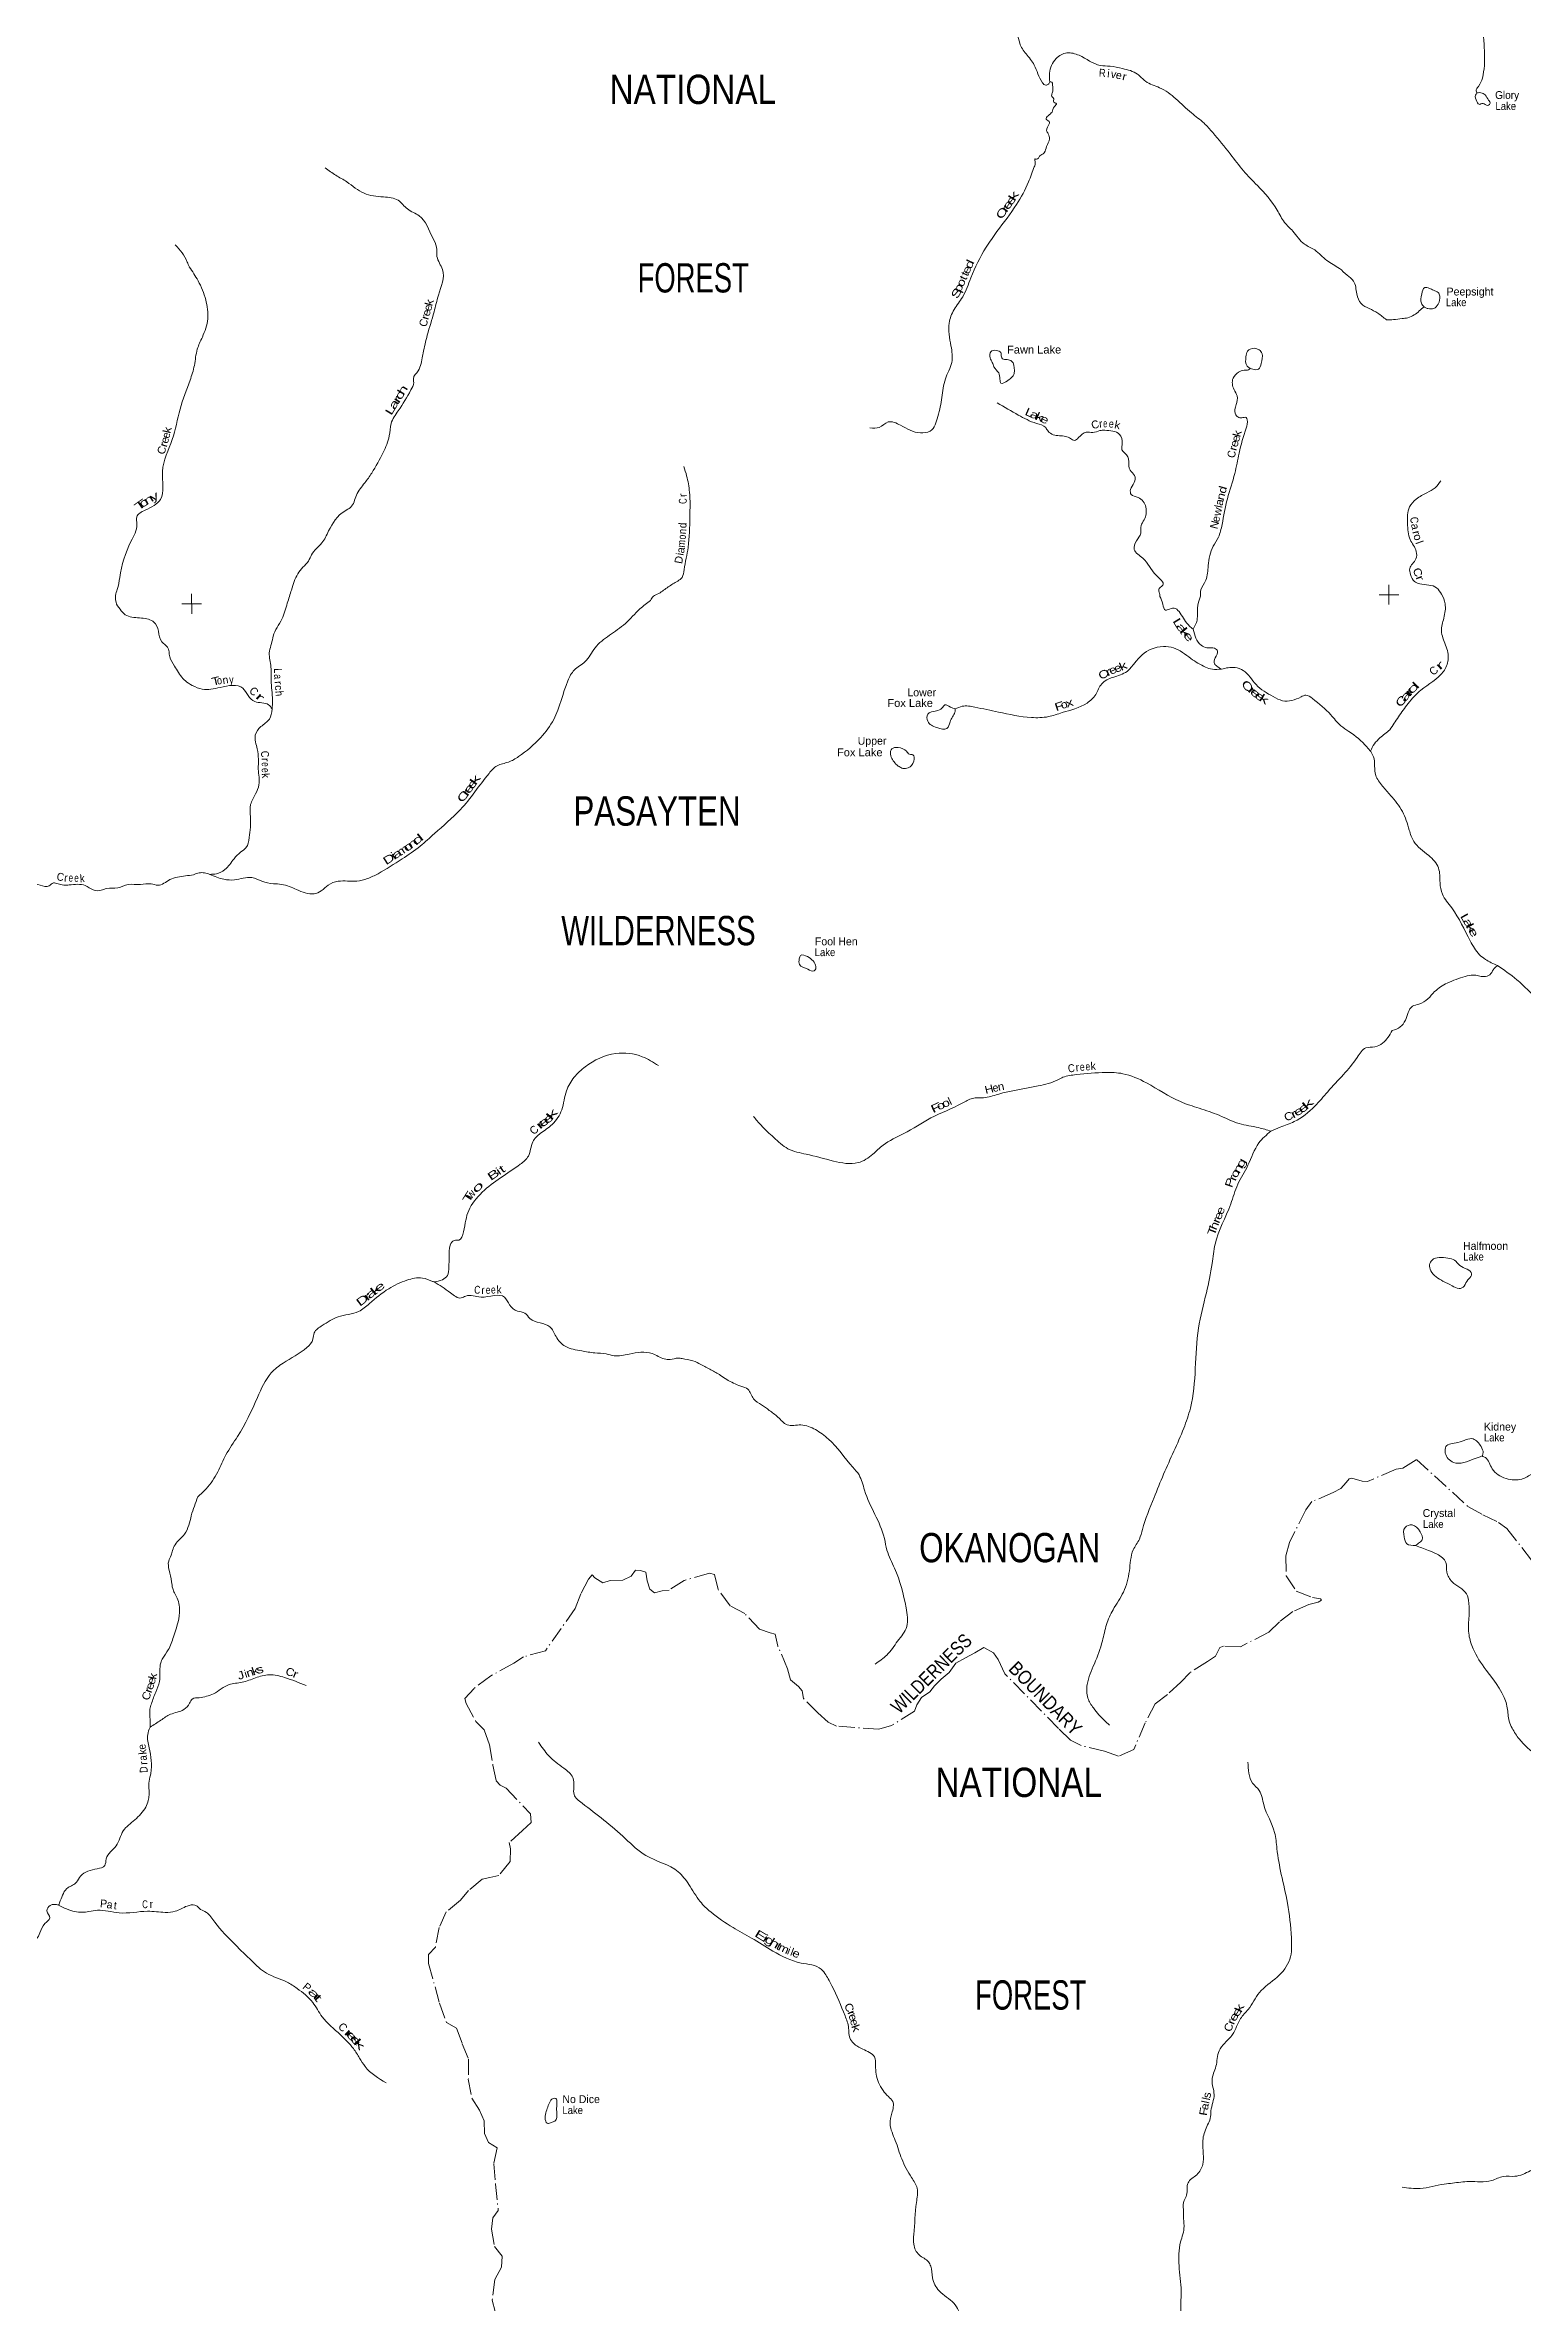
# Model space of a CAD drawing. Header units: feet. Extents: x -2 to 244583, y 367190 to 553316.
# Drawn here: x 148198 to 185700, y 462926 to 520239 of the extents above; entities that cross this region are included whole.
import ezdxf
from ezdxf.enums import TextEntityAlignment as Align

# ---------------------------------------------------------------- set-up
doc = ezdxf.new("R2010")
doc.units = ezdxf.units.FT
doc.header["$LTSCALE"] = 80
doc.linetypes.add('DOT_DASHED', pattern=[7.7, 5, -1.2, 0.3, -1.2])
for name, color, linetype, lineweight in [('39', 7, 'Continuous', 13), ('4', 7, 'Continuous', 13), ('41', 7, 'Continuous', 13), ('44', 7, 'DOT_DASHED', 13)]:
    doc.layers.add(name, color=color, linetype=linetype, lineweight=lineweight)

msp = doc.modelspace()

# ---------------------------------------------------------------- linework, layer by layer
at = {"layer": '39'}
for points in [[(182138.77, 525616.67), (182384.47, 525199.32), (182580.95, 524832.07), (182660.76, 524684.78), (182728.34, 524551.58), (182763.18, 524478.91), (182925.82, 524342.3), (183025.8, 524203.24), (183111.5, 524082.31), (183154.93, 523932.74), (183320.37, 523674.64), (183402.83, 523430.15), (183511.81, 523147.37), (183667.71, 522802.12), (183711.51, 522593.83), (183783.22, 522448.5), (183975.25, 522144), (184050.87, 522018.95), (184136.82, 521859.55), (184172.37, 521677.52), (184309.24, 521459.73), (184403.88, 521207.23), (184432.89, 521098.06), (184477.88, 521019.39), (184480.4, 520942.45), (184509.24, 520859.61), (184507.85, 520762.39), (184622.1, 520603.18), (184717.47, 520237.27), (184722.83, 519718.87), (184672.28, 519404.62), (184574.57, 519193.34), (184512.62, 519079.52), (184535.21, 519024.99)], [(168081.06, 524337.17), (168264.55, 523994.92), (168545.69, 523594.98), (168749.37, 523254.97), (169147.05, 522925.1), (169688.72, 522552.21), (170090.12, 522252.75), (170345.99, 522144.09), (170421.93, 522035.56), (170558.67, 521911.48), (170695.55, 521775.24), (171010.96, 521774.52), (171405.44, 521752.35), (171670.89, 521500.05), (172182.36, 521114.69), (172468.16, 520850.46), (172693.07, 520607.85), (172851.83, 520506.27), (172930.94, 520286.42), (173093.46, 520016.83), (173298.58, 519733.52), (173509.44, 519286.28), (173590.98, 519222.36), (173657.44, 519247.35), (173693.22, 519306.44)], [(173693.22, 519306.44), (173688.91, 519527.08), (173852.88, 519897.28), (174130.4, 520039.91), (174438.34, 519980.39), (174976.77, 519724.89), (175223.65, 519703.19), (175539.67, 519643.76), (175921.24, 519502.01), (176121.25, 519321.9), (176480.81, 519157.65), (176894.15, 518876.53), (177290.1, 518518.3), (177610.26, 518254.42), (177829.03, 518019.85), (178271.38, 517475.84), (178609.42, 517048.16), (178963.06, 516675.31), (179464.9, 516048.93), (179654.12, 515739.13), (179858.57, 515520.6), (180161.27, 515185.68), (180417.52, 515040.59), (180725.59, 514772.54), (181043.08, 514571.4), (181240.96, 514401.39), (181402.26, 514249.22), (181486.53, 513922.12), (181598.26, 513676.3), (181801.72, 513552.91), (182019.29, 513433.73), (182238.04, 513266.95)], [(169130.11, 510526.26), (169364.55, 510534.8), (169593.6, 510672.86), (169903.81, 510589.07), (170409.24, 510395.99), (170657.43, 510443.14), (170853.79, 510809.64), (170957.91, 511296.64), (171044.03, 511765.23), (171205.46, 512186.03), (171186.94, 512606.95), (171138.48, 513185.47), (171266.37, 513524.93), (171483.37, 513851.15), (171690.7, 514329.12), (172078.88, 515108.63), (172353.79, 515504.3), (172852.07, 516195.89), (173155.49, 516765.97), (173299.12, 517148.11), (173321.97, 517284), (173321.27, 517350.81), (173353.7, 517343.05), (173410.01, 517371.99), (173445.79, 517431.08), (173489.97, 517459.89), (173554.16, 517509.15), (173611.17, 517665.65), (173688.02, 517858.8), (173656.35, 517988.04), (173612.99, 518074.64), (173680.05, 518237.31), (173689.73, 518277.91), (173603.92, 518364.06), (173649.6, 518443.5), (173751.69, 518541.76), (173812.91, 518682.1), (173866.78, 518751.51), (173787.35, 518807.36), (173798.96, 518858.09), (173745.6, 518934.47), (173756.83, 519021.64), (173766.77, 519232.31), (173745.84, 519300.92), (173693.22, 519306.44)], [(184535.21, 519024.99), (184499.17, 518970.07), (184534.61, 518804.24), (184607.86, 518733.86), (184662.28, 518760.55), (184718.98, 518746.76), (184830.41, 518713.09), (184870.54, 518761.96), (184831.61, 518840.68), (184739.76, 518973.72), (184636.28, 519029.72), (184569.54, 519031.3), (184535.21, 519024.99)], [(157787.6, 512420.9), (157896.81, 512877.93), (158066.6, 513466.85), (158181.46, 513893.23), (158281.89, 514542.16), (158140.98, 514872.71), (158130.39, 515113.52), (158034.98, 515345.35), (157691.54, 515904.57), (157392.52, 516079.58), (157157.73, 516299.82), (156782.79, 516386.97), (156290.53, 516478.97), (155852.85, 516767.92), (155574.11, 516937.08), (155305.32, 517120.51)], [(151501.65, 515169.37), (151672.29, 514968.91), (151802.83, 514733.52), (151858.78, 514603.51)], [(151876.09, 511732.2), (151984.94, 512109.06), (152059.52, 512520.84), (152187.73, 512829.93), (152326.5, 513290.97), (152272.98, 513772.26), (152077.89, 514258.14), (151855.42, 514611.31)], [(183192.32, 513597.85), (183125.88, 513685.21), (183134.48, 513920.19), (183210.25, 514084.74), (183329.68, 514065.3), (183433.11, 514017.39), (183548.74, 513959.45), (183589.75, 513870.62), (183548.63, 513661.75), (183442.15, 513555.72), (183288.51, 513550.63), (183217.57, 513576.47), (183191.29, 513596.94)], [(182238.04, 513266.95), (182416.8, 513271.33), (182634.99, 513299.13), (182778.43, 513318.33), (182941.75, 513390.32), (183070.52, 513490.42), (183193.16, 513598.59)], [(154343.41, 506072.46), (154448.02, 506407.4), (154518.53, 506626.8), (154737.23, 506983.41), (154881.16, 507140.82), (154956.32, 507301.56), (155222.11, 507601.98), (155390.81, 507905.42), (155802.05, 508411.85), (155948.68, 508504.51), (156099.13, 508813.83), (156310.19, 509127.84), (156485.52, 509376.69), (156775.28, 509900.07), (156932.68, 510318.79), (156975.92, 510633.06), (157160.57, 510958.94), (157482.64, 511484.69), (157551.45, 511673.7), (157544.37, 511770.8), (157663.57, 511974.52), (157772.93, 512346.17), (157787.6, 512420.9)], [(172652.91, 511744.83), (172783.61, 511880.74), (172796.75, 511978.06), (172725.52, 512218.24), (172615.94, 512257.57), (172492.39, 512278.54), (172467.65, 512324.85), (172450.34, 512433.99), (172344.63, 512489.57), (172199.39, 512457.67), (172178.75, 512303.58), (172234.59, 512182.7), (172276.16, 512073.8), (172397.05, 511919.18), (172429.05, 511757.55), (172452.3, 511660.62), (172621.5, 511721.11), (172652.91, 511744.83)], [(178778.69, 512035.01), (178703.3, 512090.9), (178672.52, 512329.48), (178715.53, 512471.66), (178783.71, 512525.01), (179004.28, 512507.09), (179084.17, 512406.7), (179056.45, 512155.36), (178991.23, 512010.93), (178922.6, 512000.08), (178778.69, 512035.01)], [(177515.17, 506246.94), (177530.94, 506411.69), (177653.78, 506653.91), (177714.6, 507027.08), (177842.97, 507516.36), (177972, 507746.5), (178065.69, 508069.4), (178202.46, 508722.76), (178389.88, 509366.53), (178497.75, 509881.92), (178675.17, 510515.46), (178703.26, 510730.37), (178674.39, 510784.73), (178567.31, 510777.53), (178468, 510800.78), (178404.58, 510872.99), (178422.29, 511114.11), (178448.33, 511333.04), (178369.85, 511492.16), (178346.63, 511781.43), (178486.55, 511936.77), (178627.57, 511984.82), (178740.64, 512000.19), (178778.69, 512035.01)], [(151876.09, 511732.2), (151621.74, 511000.24), (151422.58, 510224.03), (151175.16, 509416.86), (151123.09, 508707.28), (150733.37, 508433.1), (150520.67, 508264.39), (150527.03, 508076.1), (150376.34, 507642.81), (150089.72, 506727.8), (150028.62, 506423.21), (149983.94, 506266.7), (150008.94, 506046.22)], [(172358.45, 511157.53), (172895.4, 510849.37), (173358.57, 510637.62), (173590.16, 510530.73), (173651.78, 510438.25), (173780.06, 510350.52), (174093.89, 510307.26), (174223.88, 510249.91), (174317.38, 510202.31), (174425.79, 510276.33), (174614.41, 510413.97), (174786.35, 510405.66), (174963.77, 510454.09), (175091.06, 510461.51), (175464.17, 510356.11), (175533.17, 510136.16), (175524.81, 509968.03), (175676.27, 509789.43), (175697.6, 509682.35), (175732.34, 509451.91), (175847, 509313.42), (175838.76, 509133.15), (175741.51, 508958.01), (175760.98, 508834.71), (175933.64, 508757.57), (176132.31, 508510.64), (176087.16, 508186.23), (176011.81, 508043.71), (176001.69, 507849.24), (175892.52, 507653.73), (175838.16, 507436.52), (176056.83, 507212.07), (176401.05, 506772.31), (176561.26, 506531.05), (176525.24, 506494.22), (176461.25, 506426.74), (176478.51, 506321.64), (176489.42, 506238.44)], [(164407.26, 509543.16), (164478.43, 509309.05), (164551.53, 508888.71), (164560.02, 508265.22), (164515.5, 507489.33), (164416.22, 506925.44), (164361.65, 506728.48), (164251.43, 506634.19), (164010.33, 506487.9), (163769.44, 506321.37), (163634.73, 506249.09), (163560.11, 506140.78)], [(183638.55, 506298.2), (183512.08, 506464.07), (183082.75, 506566.47), (182948.92, 506624.29), (182850.73, 506801.84), (182829.54, 506951.56), (182987.69, 507197.68), (182996.62, 507382.03), (182840.97, 507688.8), (182773.63, 508097.42), (182823.52, 508514.95), (182996.11, 508716.61), (183266.03, 508876.4), (183471.47, 509001.32), (183619.94, 509182.57)], [(152377.67, 499188.64), (152733.14, 499063.99), (153001.78, 499049.73), (153441.56, 499105.53), (153700.65, 499014.28), (153989.82, 498951.59), (154201.94, 498934.9), (154580.43, 498804.02), (155023.38, 498695.88), (155206.6, 498770.07), (155383.25, 498917.09), (155630.94, 499011.98), (156107.41, 499017.44), (156381.56, 499082.16), (156645.2, 499205.51), (157254.36, 499582.36), (157718.51, 499905.52), (158075.69, 500223.87), (158735.72, 500831.84), (159462.23, 501752.02), (159668.84, 501945.81), (159954.9, 502038.96), (160212.37, 502178.46), (160776.36, 502662.26), (161104.28, 503122.09), (161464.89, 504104.41), (161628.55, 504376.84), (161897.64, 504587.27), (162155.64, 504939.32), (162518.87, 505257.71), (162924.63, 505558.19), (163289.53, 505927.2), (163560.11, 506140.78)], [(154343.41, 506072.46), (154203.3, 505667.46), (153986.23, 505236.76), (153943.15, 505046.17), (153889.98, 504853.49), (153922.74, 504499.49), (153933.52, 504112.94), (153967.28, 503617.25), (153959.14, 503388.24)], [(176489.42, 506238.44), (176562.35, 506049.08), (176632.07, 505895.74), (176730.82, 505922.76), (176882.16, 505936), (177000.05, 505823.49), (177236.58, 505493.22), (177330.01, 505414.95)], [(177515.17, 506246.94), (177445.42, 505946.13), (177437.21, 505676.85), (177403.79, 505547.06), (177330.01, 505414.95)], [(183638.55, 506298.2), (183726.41, 506060.25), (183693.56, 505693.34), (183635.5, 505370.4), (183740.2, 505008.49), (183804.63, 504635.59), (183685.29, 504339.65), (183112.18, 503866), (182789.33, 503525.2), (182542.06, 503185.6), (182325.73, 502859.84)], [(150008.94, 506046.22), (150271.87, 505757.44), (150644.89, 505696.32), (150959.61, 505592.14), (151073.09, 505360.53), (151156.53, 505094.22), (151305.58, 504956.05), (151358.43, 504713.73), (151482.11, 504474.12), (151693.5, 504162.52), (151748.67, 504106.4), (151931.43, 503985.01)], [(171294.92, 503387.76), (171472.12, 503455.84), (171793.32, 503433.86), (172391.85, 503308.62), (173226.71, 503170.91), (173660.67, 503192.25), (174007.25, 503293.94), (174639.55, 503537.35), (174860.14, 503753.5), (175011.69, 504025.84), (175295.23, 504189.82), (175655.59, 504342.2), (175845.92, 504554.09), (176265.45, 504907.3), (176577.97, 504970.28), (176832.59, 504939.73), (177274.65, 504669.64), (177647.71, 504449.66), (177819.69, 504398.27), (178049.87, 504397.9)], [(177330.01, 505414.95), (177536.82, 505003.5), (177682.63, 504941.8), (177878.58, 504927.01), (177951.75, 504858.72), (177890.39, 504682.17), (177877.29, 504534.31), (177932.22, 504476), (178049.87, 504397.9)], [(178049.87, 504397.9), (178394.84, 504440.87), (178605.36, 504365.47), (178928.91, 504005.46), (179363.13, 503700.9), (179598.08, 503597.34), (180071.89, 503693.86), (180194.74, 503739.28), (180358.88, 503655.44), (180824.15, 503241.8), (181082.53, 502962.3), (181285.47, 502815.99), (181744.52, 502424.57), (181907.8, 502174.75), (181967.66, 501699.49), (182135.1, 501431.47), (182341.55, 501194.85)], [(151931.43, 503985.01), (152184.52, 503887.81), (152640.51, 503935.62), (153214.11, 503911.41), (153346.62, 503730.19), (153521.33, 503577.6), (153865.16, 503495.06), (153959.14, 503388.24)], [(153958.71, 503388.73), (153887.9, 503130.87), (153673.19, 502939.04), (153531.36, 502721.43), (153580.23, 502373.62), (153610.31, 502114.73), (153608.05, 501859.67), (153622.96, 501461), (153539.75, 501233.69), (153412.41, 500963.55), (153410.57, 500649.78), (153377.92, 500121.23), (153294.91, 499865.58), (153154.37, 499751.21), (152991.98, 499586.08), (152755.66, 499309.08), (152542.36, 499204.31), (152376.71, 499188.55)], [(171294.95, 503387.77), (171171.4, 503437.48), (171033.74, 503489.12), (170957.57, 503409.63), (170816.74, 503337.76), (170597.23, 503255.22), (170596.44, 503079.1), (170829.79, 502914.8), (171084.34, 502894.36), (171165.98, 503058.91), (171221.63, 503184.81), (171287.42, 503304.72), (171295.29, 503335.14), (171294.92, 503387.76)], [(181832.56, 502317.51), (181932.84, 502503.35), (182074.46, 502654.17), (182325.73, 502859.84)], [(169788.35, 501988.3), (169651.34, 502236.3), (169684.7, 502374.18), (169848.01, 502407.75), (170058.67, 502312.1), (170133.88, 502239.77), (170220.8, 502226.23), (170240.12, 502062.4), (170101.99, 501891.37), (169962.75, 501880.25), (169871.58, 501924.13), (169788.35, 501988.3)], [(182341.55, 501194.85), (182643.93, 500784.69), (182817.75, 500310.97), (182930.96, 500026.12), (183310.87, 499668.13), (183558.33, 499351.78), (183598.57, 498974.31), (183659.17, 498688.33), (183895.21, 498337.34), (184366.06, 497499.79), (184602.1, 497148.8), (184748.28, 497030.56), (185057.16, 496875.37)], [(151964.13, 499180.12), (152106.07, 499227.49), (152245.4, 499226.47), (152376.71, 499188.55)], [(147723.58, 498985.83), (147849.2, 498972.89), (148068.37, 498912.29), (148299.24, 498900.38), (148405.87, 498970.22), (148525.48, 498951.15), (148669.5, 498918.15), (148809.14, 498921.54), (149216.17, 498903.24), (149417.56, 498795.93), (149618.07, 498783.72), (149759.33, 498829.62), (150040.54, 498846.53), (150300.88, 498930.01), (150618.69, 498929.06), (150891.78, 498947.91), (151060.11, 498913.13), (151364.43, 499055.72), (151756.26, 499148.58), (151964.13, 499180.12)], [(167759.16, 496789.67), (167754.71, 496848.34), (167544.97, 497101.88), (167371.15, 497126.94), (167337.38, 497047.76), (167344.47, 496900.04), (167557.32, 496780.12), (167713.05, 496742.78), (167759.16, 496789.67)], [(182386.49, 495225), (182587.73, 495314.81), (182717.81, 495483.52), (182898.66, 495839.45), (183061.45, 495895.57), (183291.39, 496032.04), (183461.74, 496211.73), (183783.11, 496429.08), (184239.07, 496598.75), (184436.72, 496633.36), (184712.82, 496594.81), (184863.64, 496642.58), (184952.08, 496769.92), (184981.58, 496811.02), (185057.16, 496875.37)], [(185057.16, 496875.37), (185544.38, 496515.65), (185841.63, 496238.81), (186170.49, 495901.97), (186655.17, 495372.24), (187040.51, 495044.71), (187526.18, 494759.8), (187590.83, 494571.02), (187743.24, 494250.6), (187962.97, 494099.55), (188266.76, 493897.72), (188767.51, 493471.52), (188923.5, 493270.55), (189273.47, 492794.56), (189593.26, 492212.71), (189720.55, 491932.21), (189818.29, 491806.86), (189996.92, 491491.05), (190183.65, 491369.64), (190325.11, 491283.68)], [(182386.49, 495225), (182138.37, 494903.39), (181947.19, 494812.94), (181717.22, 494782.95), (181494.78, 494542.49), (181146.5, 494106.8), (180747.74, 493670.75), (180419.17, 493304.02), (179898.95, 492913.65), (179540.55, 492771.4), (179307.11, 492668.24)], [(163760.32, 494333.84), (163352.9, 494559.64), (162679.96, 494641.84), (161906.96, 494306.33), (161622.13, 494037.08), (161428.7, 493691.57), (161308.86, 493215.01), (161069.17, 492842.86), (160771.93, 492616.03), (160573.56, 492398.01), (160460.99, 492038.91), (160252.47, 491828.91), (159288.27, 491117.54), (158946.22, 490657.61), (158816.74, 490116.21), (158693.05, 489902.78), (158582.03, 489897.93), (158477.89, 489775.72), (158451.64, 489488.1), (158443.42, 489218.82), (158406.56, 489003.98), (158278.07, 488899.82), (158068.49, 488841.64)], [(166178.17, 493041.58), (166365.49, 492818.24), (166692.73, 492508.86), (167050.09, 492224), (167511.41, 492085.62), (168201.14, 491912.46), (168833.42, 491870.45), (169201.43, 492083.62), (169462.28, 492316.26), (169989.26, 492607.49), (170674.99, 493005.13), (171471.93, 493381.3), (171733.57, 493502.61), (172016.14, 493516.79), (172376.95, 493604.41), (173401.17, 493818.25), (173898.82, 493971.63), (174029.6, 494037.34), (174368.34, 494104.56), (175115.02, 494160.54), (175547.33, 494129.24), (176146.62, 493896.72), (177008.08, 493419.13), (177485.77, 493250.51), (177989.78, 493071.96), (178500.06, 492863.09), (178989.41, 492759.33), (179307.11, 492668.24)], [(179303.5, 492669.28), (179002.23, 492370.77), (178723.52, 491804.01), (178466.43, 491320.4), (178286.19, 490821.14), (177891.52, 489800.12), (177814.2, 489307.67), (177667.97, 488563.73), (177468.28, 487669.61), (177262.41, 485637.84), (177094.35, 485128.55), (176583.59, 483962.97), (176339.41, 483366.09), (176044.21, 482558.33), (175967.19, 482312.84), (175813.62, 482040.49), (175714.36, 481509.43), (175564.68, 480969.91), (175299.27, 480522.67), (175134.32, 480144.98), (175028.2, 479729.25), (174826.29, 479150.9), (174642.21, 478623.27), (174660.78, 478277.27), (174799.83, 478027.26), (174942.41, 477850.16), (175210.74, 477590.97)], [(183681.6, 488856.12), (183362.18, 489128.43), (183334.75, 489279.58), (183397.1, 489396.24), (183798.89, 489445.38), (183965.89, 489396.38), (184100.35, 489257.66), (184400.3, 489045.63), (184398.99, 489011.21), (184300.22, 488893.75), (184210.35, 488738.05), (184082.12, 488674.59), (183904.5, 488747.64), (183683.43, 488853.71)], [(152071.89, 483384.73), (152288.14, 483591.7), (152577.91, 484020.9), (152786.88, 484455.59), (153080.43, 484921.25), (153588.37, 485912.72), (153937.36, 486534.65), (154236.48, 486781.73), (154841.47, 487176.76), (154995.44, 487392.44), (155024.63, 487548.51), (155231.29, 487736.23), (155631.56, 487955.7), (156153.56, 488091.03), (156428.76, 488293.41), (156918.78, 488671.42), (157375.63, 488885.23), (157775.02, 488940.73), (158027.99, 488857.54), (158068.49, 488841.64)], [(158068.49, 488841.64), (158482.31, 488567.3), (158759.83, 488437.72), (158870.57, 488483.05), (159260.43, 488457.52), (159858.12, 488453.73), (159986.68, 488260.33), (160183.65, 488099.81), (160369.76, 488050.54), (160499.94, 487913.83), (161010.23, 487702.94), (161163.37, 487459.11), (161399.34, 487207.78), (161814.08, 487091.34), (162145.56, 487041.1), (162432.46, 487014.82), (162634.69, 486969.72), (163018.03, 487010.94), (163605.51, 487023.27), (163759.47, 486951.5), (164062.88, 486872.72), (164262.53, 486908.57), (164361.54, 486897.14), (164638.56, 486840.43), (164841.14, 486744.72), (165094.46, 486610.93), (165337.74, 486470.98), (165493.92, 486368.87), (165854.51, 486199.41), (166034.78, 486117.71), (166173.78, 485875.81), (166380.78, 485725.48), (166575.62, 485581.14), (166794.87, 485412.68), (167028.43, 485218.02), (167379.79, 485212.45), (167748.1, 485093.65), (168074.85, 484855.12), (168699.74, 484136.97), (168852.53, 483943.75), (168992.55, 483554.08), (169495.79, 482331.03), (169562.49, 482031.92), (169755.5, 481573.81), (170047.2, 480571.9), (170064.66, 480096.34), (169833.05, 479724.24), (169558.89, 479372.07), (169265.7, 479143.25)], [(184665.64, 484424.04), (184465.6, 484351.22), (183939.12, 484262.98), (183731.78, 484499.26), (183748.61, 484663.5), (184052.06, 484769.19), (184438.89, 484856.44), (184639.28, 484662.49), (184691.16, 484503.78), (184666.11, 484423.8)], [(184665.64, 484424.04), (184750.38, 484381.65), (184922.18, 484102.11), (185273.55, 483850.72), (185674.58, 483839.15), (185938.92, 483976.36)], [(152072.44, 483386.33), (151907.11, 482908.42), (151737.35, 482443.36), (151494.95, 482171.85), (151431.53, 482025.53), (151396.23, 481903.77), (151332.83, 481755.43), (151343.04, 481528.88), (151406.52, 481232.02), (151434.41, 481062.31), (151477.97, 480949.41), (151550.07, 480814.53), (151606.09, 480448.8), (151455.94, 479834.18), (151319.36, 479500.97), (151181.64, 479291.2), (151130.13, 479171.3), (151111.77, 478968.76), (151098.11, 478695.44), (151003.42, 478429.42), (150894.87, 478130.89), (150857.69, 477992.92), (150860.06, 477737.96), (150859.88, 477539.65)], [(182979, 482154.33), (182757.53, 482194.06), (182689.13, 482368.6), (182710.38, 482611.84), (182891.25, 482674.42), (183093.2, 482502.76), (183146.05, 482297.53), (183078.69, 482227.29), (182979.72, 482154.04)], [(182979, 482154.33), (183301.5, 482025.74), (183524.06, 481933.43), (183745.13, 481717.67), (183772.4, 481477.5), (183905.04, 481231.51), (184267.71, 480923.72), (184331.26, 480690.4), (184333.97, 479879.16), (184438.37, 479531.4), (184767.43, 478990.22), (185305.6, 478030.71), (185353.17, 477689.81), (185429.67, 477515.45), (185607.46, 477240.09), (186051.47, 476816.71), (186584.51, 476395.25), (187658.81, 475643.55), (187889.5, 475452.28), (188067.25, 475373.17), (188262.62, 475225.64), (188471.77, 475096.63), (188640.17, 474980.89), (189247.77, 474575.21), (189747.01, 474318.92), (190386.83, 474116.25), (190604.11, 473985.38), (190807.07, 473862.3), (191314.06, 473525.25), (192235.79, 473199.18), (192809.08, 472885.82), (193159.65, 472769.97), (193513.47, 472595.52), (193836.23, 472551.91), (194344.62, 472536.58), (194858.82, 472339.29), (195385.59, 472122.03), (195991.43, 471995.51), (196759.36, 472056.59), (197161.83, 472267.6), (197675.58, 472383.89), (198118.3, 472508.77), (198485.2, 472678.54), (199148.76, 472891.13), (199713.52, 472988.29), (200197.67, 472873.3), (201067.01, 472827.32), (201464.71, 472781.28), (201919.61, 472807.28), (202397.19, 472813.54), (202692.5, 472726.85), (203043.67, 472776.92), (203581.7, 472699.51), (204199.69, 472599.71)], [(152108.47, 478284.52), (152467.91, 478386.71), (152866.05, 478622.36), (153198.8, 478679.41), (153535.2, 478793.16), (153888.01, 478868.57), (154274.14, 478800.51), (154824.77, 478595.97)], [(152108.47, 478284.52), (151932.13, 478254.32), (151864.31, 478146.41), (151718.02, 477987.14), (151377.06, 477866.44), (151135.53, 477718.39), (150859.88, 477539.65)], [(150859.88, 477539.65), (150800.9, 477350.87), (150838.39, 477019.36), (150878.85, 476368.15), (150838.21, 476167.42), (150831.86, 475979.16), (150835.43, 475813.25), (150816.47, 475675.46), (150751.18, 475512.94), (150470.83, 475186.42), (150179.9, 474908.37), (149999.23, 474528.19), (149749.3, 474195.91), (149708.37, 474025.52), (149520.87, 473944.77), (149097.52, 473758.52), (148993.68, 473605.73), (148895.24, 473525.85), (148780.4, 473468.07), (148583.13, 473132.25), (148539.59, 473024.57)], [(160720.56, 477156.69), (160977.37, 476814.43), (161365.25, 476495.37), (161586.94, 476266.2), (161615, 476007.3), (161620.25, 475833.26), (161823.73, 475610.04), (162377.95, 475180.84), (162926.42, 474707.08), (163444.27, 474281.67), (164266.94, 473866.56), (164533.67, 473548.65), (164821.41, 473113.49), (165089.78, 472848.22), (165655.88, 472453.53), (166120.12, 472187.65), (166667.59, 471857.6), (167384.48, 471553.05), (167894.39, 471396.81), (168010.51, 471249.88), (168163.88, 470973.66), (168498.3, 470214.96), (168587.3, 469903.88), (168617.34, 469651.06), (168715.21, 469514.12), (168946.43, 469365.99), (169242.61, 469167.73), (169272.37, 468953.38), (169346.05, 468522.75), (169462.58, 468317.12), (169598.95, 468162.23), (169708.82, 468041.57), (169684.68, 467739.79), (169642.15, 467470.26), (169774.35, 467044.1), (169937.11, 466579.7), (170188.78, 466105.82), (170325.97, 465833.54), (170310.3, 465475.14), (170245.3, 464664.99), (170241.01, 464411.93), (170378.17, 464143.7), (170617.69, 463963.24), (170672.94, 463858.38), (170717.4, 463563.16), (170885.3, 463230.38), (171261.04, 462915.28), (171455.64, 462517.91), (171521.74, 462016.38), (171701.67, 461116.9), (171829.36, 460759.53), (171918.96, 460361.4), (171932.54, 460153)], [(178724.5, 476654.76), (178744.65, 476371.51), (178841.3, 476121.21), (179010.21, 475932.15), (179127.87, 475564.59), (179401.31, 474864.15), (179458.67, 474457.69), (179570.27, 473802.65), (179724.77, 473075.04), (179825.84, 472193.21), (179785.23, 471648.41), (179465.34, 471194.7), (179013.77, 470804.82), (178730.06, 470375.67), (178533.82, 470141.47), (178334.73, 469739.24), (178134.34, 469521.21), (177992.35, 469325.86), (177910.31, 468930.55), (177811.81, 468579.65), (177864.83, 468215.67), (177784.96, 467800.13), (177768.15, 467605.69), (177698.61, 467443.25), (177583.96, 467092.23), (177590.69, 466707.68), (177578.41, 466442.42), (177422.77, 466178.15), (177202.12, 465970.09), (177176.89, 465824.16), (177165.91, 465662.15), (177104.27, 465526.08), (177083.65, 465299.22), (177093.85, 464995.66), (177102.81, 464868.2), (177014.72, 464472.84), (176974.52, 463869.34), (177027.48, 463226.02), (177033.87, 462600.58), (177089.97, 462374.27), (177219.89, 461986.55), (177227.97, 461697.15), (177176.01, 461332.42), (177150.38, 460955.73), (177071.24, 460722.37), (176897.4, 460462.02), (176637.88, 460187.84)], [(148539.79, 473025.07), (148323.08, 473016.39), (148243.38, 472880.03), (148313.91, 472696.57), (148189.74, 472553.7), (148066.45, 472315.74), (147848.37, 472040.42), (147609.11, 471866.08), (147427.12, 471627.54), (147387.04, 471584.66)], [(148539.59, 473024.57), (148954.07, 472858.63), (149308.31, 472858.04), (149522.55, 472892.5), (150075.78, 472825.05), (150796, 472866.47), (151245.63, 472838.47), (151500.43, 472865.24), (151800.78, 472999.7), (151998.97, 473019.85), (152070.18, 472980.07), (152141.19, 472913.79)], [(152141.19, 472913.79), (152288.65, 472839.05), (152506.44, 472589.62), (153017.22, 472020.44), (153442.13, 471604.49), (153811.75, 471297.44), (154336.31, 471068.43), (154593.87, 470906.33), (154988.06, 470550.88), (155228.86, 470188.25), (155692.41, 469732.09), (156019.95, 469380.21), (156179.13, 469138.45), (156319.96, 468922.87), (156853.89, 468507.7)], [(161020.33, 467497.25), (160935.62, 467484.5), (160900.92, 467538.9), (160897.69, 467710.94), (161000.61, 468007.21), (161088.71, 468113.11), (161155.36, 468111.56), (161186.36, 468008.55), (161177.54, 467826.31), (161184.76, 467660.37), (161147.14, 467554.84), (161108.96, 467528.25), (161068.68, 467513.79), (161020.33, 467497.25)], [(182633.31, 465861.07), (183096, 465831.76), (183707.08, 465940.04), (183915.06, 465964.76), (184331.18, 466006.11), (184909.55, 466032.75), (185205.04, 466132.2), (185498.41, 466138.53), (185886.13, 466280.43), (186123.96, 466427.18), (186760.5, 466770.7), (187056.71, 466835.76), (187514.61, 466912.41), (187786.4, 466885.91), (188336.27, 466725.8), (189030.88, 466419.11), (189654.33, 466029.95), (190096.11, 465713.75), (190332.92, 465617.7), (191062.72, 465273.32), (191470.58, 465031.25), (191777.56, 464869.95), (192541.98, 464516.2), (192944.43, 464241.64), (193293.23, 464113.62), (193765.8, 464069.19), (194063.56, 464059.43), (194437.78, 463974.44), (195319.26, 464025.83), (195595.73, 463969.08), (195766.02, 463859.46), (196122.96, 463826.7), (196418.49, 463729.89), (196881.35, 463567.91), (197394.5, 463421.18), (198113.36, 463408.37), (199223.8, 463351.4), (199636.34, 463370.42), (199964.92, 463436.19), (200423.62, 463474.41), (200800.04, 463575.6), (201422.29, 463633.54), (201903.79, 463645.95), (202294.58, 463640.22), (203382.77, 463679.89), (203645.29, 463612.72), (203857.94, 463607.2), (204092.35, 463626.42), (204696.34, 463588.87), (205228.43, 463602.38), (205365.42, 463633.66), (205629.25, 463600.92), (205897.46, 463552.08), (206317.71, 463492.36), (206645.18, 463319.36), (207172.88, 463348.96), (207530.08, 463498.29), (207991.44, 463603.34), (208276.89, 463698.52), (208380.46, 463779.66), (208534.78, 463853.8), (208852.7, 464042.75), (209047.32, 464125.85), (209251.29, 464051.35), (209608.38, 463622.05), (209771.5, 463370.65), (209880.97, 463362.89), (210047.43, 463437.3), (210140.12, 463457.51), (210247.67, 463438.42)]]:
    msp.add_spline(points, degree=3, dxfattribs=at)
at = {"layer": '4'}
for p, q in [((151914.74, 506306.34), (151918.53, 505806.36)), ((151914.74, 506306.34), (151918.53, 505806.36)), ((151914.74, 506306.34), (151918.53, 505806.36)), ((151914.74, 506306.34), (151918.53, 505806.36)), ((151914.74, 506306.34), (151918.53, 505806.36)), ((151914.74, 506306.34), (151918.53, 505806.36)), ((151914.74, 506306.34), (151918.53, 505806.36)), ((182549.32, 506288.45), (182049.34, 506283.98)), ((182549.32, 506288.45), (182049.34, 506283.98)), ((182549.32, 506288.45), (182049.34, 506283.98)), ((182549.32, 506288.45), (182049.34, 506283.98)), ((182549.32, 506288.45), (182049.34, 506283.98)), ((182549.32, 506288.45), (182049.34, 506283.98)), ((182549.32, 506288.45), (182049.34, 506283.98)), ((182297.1, 506536.2), (182301.57, 506036.22)), ((182297.1, 506536.2), (182301.57, 506036.22)), ((182297.1, 506536.2), (182301.57, 506036.22)), ((182297.1, 506536.2), (182301.57, 506036.22)), ((182297.1, 506536.2), (182301.57, 506036.22)), ((182297.1, 506536.2), (182301.57, 506036.22)), ((182297.1, 506536.2), (182301.57, 506036.22)), ((152166.63, 506058.24), (151666.64, 506054.46)), ((152166.63, 506058.24), (151666.64, 506054.46)), ((152166.63, 506058.24), (151666.64, 506054.46)), ((152166.63, 506058.24), (151666.64, 506054.46)), ((152166.63, 506058.24), (151666.64, 506054.46)), ((152166.63, 506058.24), (151666.64, 506054.46)), ((152166.63, 506058.24), (151666.64, 506054.46))]:
    msp.add_line(p, q, dxfattribs=at)
at = {"layer": '44'}
for points in [[(182482.53, 484090.97), (182649.98, 484117.02), (183003.24, 484334.94), (184305.14, 483139.21), (184683.03, 482931.8), (185084.73, 482739.05), (185294.75, 482586.36), (185987.84, 481691.73)], [(182482.53, 484090.97), (181753.53, 483777.1), (181624.34, 483786.21), (181359.41, 483861.07), (181290.93, 483848.38), (181213.13, 483748.58), (181077.26, 483599.74), (180888.55, 483495.02), (180345.89, 483266.06), (180190.38, 483056.34), (179776.03, 482229.18), (179682.19, 481888.35), (179692.68, 481384.36), (179948.31, 480989.59), (180361.25, 480830.88), (180565.27, 480800.08), (180587.79, 480761.8), (180505.48, 480716.62), (180270.02, 480652.02), (179862.08, 480472.7), (179521.42, 480212.94), (179249.34, 479953.72), (178532.42, 479581.69), (178100.6, 479594.51), (178006.09, 479559.35), (177901.09, 479341.92), (177698.52, 479206.73), (177247.15, 478919.78), (177017.27, 478679.11), (176679.09, 478366.73), (176370.48, 478131.51), (176118.48, 477653.81), (175825.86, 476977.41), (175442.06, 476806.38), (175083.91, 476929.09), (174493.59, 477072.24), (174224.06, 477211.84), (173918.88, 477505), (172553.01, 478897.19), (172384.41, 479258.23), (172267.97, 479423.32), (172018.63, 479561.05), (171787.85, 479423.61), (171552.9, 479300.3), (171310, 479164.79), (171142.6, 478930.68), (170936.3, 478761.04), (170768.34, 478591.71), (170646.64, 478436.9), (170442.15, 478291.57), (170320.69, 478110.45), (170259.59, 477946), (169677.78, 477581.11), (169357.86, 477485.48), (168281.91, 477566.13), (168071.25, 477663.67), (167806.9, 477902.5), (167440.55, 478270.09), (167408.6, 478462.15), (167312.83, 478570.72), (167115.67, 478739.22), (167038.52, 479024.05), (166795.44, 479597.07), (166724.2, 479898.14), (166600.81, 479935.64), (166329.67, 480028.66), (165953, 480422.48), (165580.1, 480617.95), (165275.85, 481034.61), (165185.78, 481412.46), (165062.41, 481447.93), (164416.48, 481262.71), (164035.31, 481020.85), (163855.92, 481003.25), (163658.68, 480951.09), (163542.9, 481041.28), (163478.5, 481253.34), (163440.25, 481473.69), (163304.74, 481513.12), (163179.55, 481526.31), (163067.96, 481369.56), (162854.96, 481274.77), (162538.31, 481266.22), (162355.26, 481206.08), (162148.37, 481334.02), (162081.16, 481406.37), (161983.24, 481300.33), (161788.81, 480928.35), (161648.92, 480548.7), (160893.73, 479482.02), (160338.34, 479323.82), (160089.61, 479161.95), (159509.4, 478843.63), (159082.53, 478522.46), (158850.73, 478271.65), (158882.1, 478144.36), (159130.23, 477686.77), (159335.88, 477469.75), (159476.38, 477092.29), (159563.61, 476578.79), (159645.84, 476174.56)], [(159645.84, 476174.56), (159747.66, 476066.04), (159897.57, 475994.34), (160514.56, 475341.25), (160530.61, 475122.75), (160310.51, 474916.56), (159974.26, 474614.32), (160005.96, 474450.6), (159996.65, 474132.7), (159711.29, 473778.23), (159479.81, 473719.73), (159286.51, 473677.73), (158944.05, 473393.66), (158742.46, 473147.14), (158377.88, 472854.8), (158199.8, 472458.65), (158101.34, 471955.84), (157929.48, 471770.28), (157927.47, 471539.48), (158206.66, 470531.51), (158384.44, 470043.01), (158637.91, 469895.19), (158782.55, 469505.62), (158941.33, 469114.14), (158937.72, 468606), (159024.66, 468124.88), (159225.09, 467814.7), (159340.44, 467544.34), (159349.27, 467228.6), (159450.15, 466996.59), (159667.2, 466860.64), (159584.06, 466451.06), (159626.89, 465939.24), (159697.3, 465273.77), (159561.76, 465086.47), (159525.96, 464798.73), (159600.45, 464358), (159800.3, 464112.59), (159776.53, 463833.05), (159611.88, 463515.96), (159543.87, 462991.11), (159621.04, 462704.26)]]:
    msp.add_lwpolyline(points, dxfattribs=at)

# ---------------------------------------------------------------- texts
at = {"layer": '41'}
for s, rotation, width, p in [('R', 356.784, 0.9, (175022.84, 519436.06)), ('r', 347.307, 1.15, (175570.49, 519348)), ('e', 54.344, 1.65, (172789.81, 516244.79)), ('k', 57.552, 1.75, (172859.47, 516356.64)), ('C', 54.112, 1.5, (172551.62, 515914.18)), ('r', 54.344, 1.85, (172639.12, 516036.3)), ('e', 54.344, 1.65, (172708.26, 516133.97)), ('d', 65.43, 1.5, (171743.06, 514637.97)), ('p', 66.488, 1.4, (171467.74, 514038.77)), ('o', 66.612, 1.3, (171532.87, 514174.46)), ('t', 66.612, 1.2, (171588.33, 514295.47)), ('t', 66.612, 1.2, (171631.24, 514394.87)), ('e', 65.43, 1.3, (171675.5, 514493.68)), ('e', 73.415, 1.1, (157968.51, 513416.36)), ('k', 74.697, 1.25, (158041.71, 513679)), ('e', 74.697, 1.1, (158005.96, 513548.38)), ('S', 61.162, 1.5, (171410, 513895.62)), ('r', 73.466, 1.25, (157934.67, 513303.45)), ('r', 58.387, 1.7, (157213.42, 511197.43)), ('c', 58.387, 1.7, (157278.17, 511304.56)), ('h', 58.63, 1.6, (157353.69, 511434.1)), ('L', 59.41, 1.55, (157040.8, 510923.99)), ('a', 58.387, 1.65, (157130.21, 511071.83)), ('L', 336.181, 1.35, (173134.65, 510822.19)), ('a', 336.654, 1.4, (173265.14, 510765.08)), ('k', 336.654, 1.45, (173397.44, 510707.98)), ('e', 335.345, 1.35, (173524.61, 510649.43)), ('e', 0.053, 0.7, (175102.18, 510537.88)), ('e', 354.701, 0.85, (175247.59, 510529.92)), ('k', 348.726, 1.1, (175392.01, 510499.77)), ('r', 72.502, 1.25, (151295.84, 510070.85)), ('e', 73.91, 1.1, (151328.78, 510186.32)), ('k', 76.444, 1.2, (151394.01, 510446.84)), ('e', 73.791, 1.1, (178471.57, 510097.05)), ('k', 74.091, 1.25, (178545.75, 510353.26)), ('e', 73.791, 1.1, (178508.5, 510224.08)), ('C', 72.502, 1.05, (151250.39, 509926.67)), ('C', 78.356, 0.95, (178404.85, 509836.96)), ('r', 75.6, 1.2, (178440.14, 509979.73)), ('d', 74.572, 1.25, (178171.37, 508928.35)), ('T', 35.416, 1.85, (150670.62, 508486.64)), ('o', 32.196, 1.55, (150750.62, 508542.59)), ('n', 32.196, 1.65, (150872.11, 508619.91)), ('y', 30.896, 1.6, (151013.99, 508701.5)), ('C', 90.928, 0.75, (164481.08, 508665.88)), ('w', 78.444, 1.1, (178046.56, 508375.18)), ('a', 77.155, 1.1, (178093.73, 508614.13)), ('n', 74.572, 1.2, (178128.08, 508757.93)), ('d', 87.864, 0.95, (164473.63, 508044.73)), ('o', 86.357, 0.8, (164457.02, 507745.69)), ('n', 86.357, 0.9, (164465.97, 507886.35)), ('N', 75.377, 1.05, (177969.92, 508038.5)), ('C', 275.742, 0.85, (182847.98, 508171.91)), ('a', 280.016, 1.05, (182874.16, 508002.19)), ('r', 283.707, 1.15, (182905.78, 507839.44)), ('o', 285.68, 1.1, (182941.37, 507722.69)), ('m', 84.784, 0.85, (164439.6, 507575.52)), ('C', 291.277, 1.15, (182940.08, 506822.21)), ('r', 292.071, 1.4, (183000.15, 506673.42)), ('L', 301.373, 1.6, (176865.12, 505521.02)), ('a', 306.273, 1.8, (176958.5, 505380.31)), ('k', 309.658, 2.05, (177061.47, 505259.96)), ('e', 305.686, 1.65, (177140.29, 505165.61)), ('L', 271.47, 0.8, (154006.45, 504356.18)), ('C', 29.732, 1.3, (175103.86, 504180.94)), ('r', 26.373, 1.55, (175221.66, 504242.59)), ('e', 22.575, 1.25, (175325.95, 504287.88)), ('e', 20.303, 1.2, (175451.41, 504334.64)), ('k', 23.29, 1.45, (175593.24, 504389.05)), ('r', 43, 2.2, (183661.55, 504425.18)), ('T', 13.552, 1.3, (152549.74, 504000.4)), ('o', 6.865, 0.85, (152632.74, 504015.25)), ('y', 3.303, 0.85, (152929.77, 504035.11)), ('a', 271.725, 0.85, (154010.58, 504205.21)), ('h', 274.708, 0.9, (154041.67, 503772.73)), ('C', 306.875, 1.5, (178626.08, 503914.04)), ('r', 317.266, 2.15, (178763.71, 503789.69)), ('e', 322.139, 1.75, (178856.38, 503711.79)), ('e', 324.406, 1.65, (178968.92, 503626.38)), ('a', 49.877, 1.95, (182792.6, 503651.84)), ('r', 48.668, 2.1, (182889.86, 503757.71)), ('o', 44.824, 2.05, (182975.74, 503845.21)), ('l', 46.824, 1.75, (183056.23, 503925.43)), ('r', 317.708, 2.15, (153588.95, 503619.63)), ('F', 17.768, 1.45, (173965.33, 503364.52)), ('o', 18.794, 1.15, (174087.48, 503408.28)), ('x', 18.794, 1.45, (174222.35, 503450.38)), ('k', 327.326, 1.75, (179080.89, 503552.77)), ('C', 52.831, 1.5, (182690.39, 503527.13)), ('C', 275.967, 0.85, (153677.57, 502231.57)), ('e', 273.597, 0.8, (153694.95, 501825.01)), ('e', 268.48, 0.75, (153695.14, 501981.1)), ('k', 273.597, 0.95, (153698.88, 501689.85)), ('e', 54.377, 1.65, (159029.4, 501312.87)), ('e', 54.377, 1.65, (159112.16, 501423.83)), ('k', 54.377, 1.9, (159191.03, 501533.91)), ('C', 49.242, 1.6, (158877.59, 501105.24)), ('r', 52.389, 1.95, (158960.37, 501215.25)), ('a', 32.49, 1.65, (157177.93, 499628.53)), ('m', 33.141, 1.35, (157324.46, 499723.67)), ('o', 33.141, 1.55, (157462.25, 499813.63)), ('n', 35.012, 1.75, (157579.11, 499896.24)), ('d', 38.101, 1.95, (157709.82, 499999.57)), ('C', 349.272, 0.95, (148567.04, 499027.99)), ('k', 2.921, 0.9, (149144.05, 498991.93)), ('D', 32.49, 1.5, (156972.52, 499496.49)), ('i', 32.49, 1.4, (157092.01, 499574.23)), ('e', 357.84, 0.75, (148847.14, 499004.92)), ('e', 357.933, 0.75, (148991.04, 498998.64)), ('L', 299.295, 1.5, (184157.56, 498033.22)), ('a', 299.393, 1.55, (184228.2, 497907.53)), ('k', 299.393, 1.65, (184298.92, 497781.98)), ('e', 299.393, 1.45, (184365.39, 497663.98)), ('C', 7.976, 0.9, (174254.15, 494169.35)), ('e', 6.155, 0.85, (174527.31, 494203.16)), ('e', 4.588, 0.8, (174667.72, 494213.99)), ('l', 24.947, 1.05, (171201.25, 493340.59)), ('H', 13.749, 1.15, (172177.3, 493638.58)), ('n', 11.726, 1.1, (172474.25, 493706.32)), ('k', 40.791, 2.1, (180304.99, 493285.62)), ('r', 41.35, 2.1, (160823.42, 492763.8)), ('e', 38.927, 1.8, (160916.2, 492829.46)), ('e', 39.889, 1.85, (161032.21, 492918.02)), ('k', 48.778, 2.1, (161130.86, 493033.94)), ('F', 25.59, 1.65, (170849.42, 493180.14)), ('o', 25.59, 1.35, (170965.87, 493235.23)), ('o', 24.947, 1.3, (171094.18, 493293.81)), ('C', 21.773, 1.15, (179789.45, 492956.06)), ('r', 27.301, 1.55, (179930.58, 493020)), ('e', 32.881, 1.6, (180054.75, 493095.27)), ('e', 37.138, 1.7, (180184.68, 493184.39)), ('i', 34.411, 1.45, (159758.39, 491570.31)), ('t', 34.411, 1.55, (159848.39, 491628.72)), ('n', 61.535, 1.55, (178555.36, 491673.48)), ('g', 60.952, 1.6, (178633.28, 491815.46)), ('o', 44.729, 2, (159240.56, 491182.89)), ('B', 34.411, 1.7, (159629.04, 491486.53)), ('P', 70.763, 1.35, (178356.44, 491332.61)), ('r', 68.342, 1.4, (178430.38, 491446.5)), ('o', 64.581, 1.35, (178483.01, 491554.77)), ('T', 57.636, 1.75, (159017.38, 490941.2)), ('e', 67.553, 1.25, (178062.12, 490484.22)), ('e', 67.553, 1.25, (178114.93, 490617.91)), ('T', 69.173, 1.45, (177912.21, 490105.44)), ('h', 67.553, 1.35, (177957.74, 490233.47)), ('r', 67.553, 1.4, (178013.29, 490369.63)), ('D', 37.01, 1.6, (156306.06, 488301.1)), ('r', 37.01, 1.9, (156434.33, 488397.79)), ('a', 37.791, 1.85, (156532.31, 488478.71)), ('k', 37.791, 1.95, (156646.17, 488564.72)), ('e', 37.503, 1.75, (156744.29, 488642.17)), ('C', 356.12, 0.8, (159158.47, 488543.84)), ('e', 2.794, 0.8, (159443.44, 488540.34)), ('e', 2.794, 0.8, (159575.57, 488546.79)), ('k', 3.032, 0.95, (159722.62, 488547.14)), ('e', 69.682, 1.2, (150946.61, 478551.83)), ('k', 78.374, 1.15, (151026.88, 478817.28)), ('e', 71.127, 1.15, (150989.24, 478686.13)), ('J', 16.067, 1.25, (153191.22, 478763.52)), ('n', 18.689, 1.25, (153424.83, 478834.42)), ('k', 18.676, 1.35, (153562.88, 478880.32)), ('s', 16.255, 1.3, (153676.29, 478911.25)), ('C', 339.622, 1.1, (154378.64, 478847.03)), ('r', 339.622, 1.35, (154520.36, 478794.38)), ('C', 70.007, 1.1, (150861.28, 478301.19)), ('r', 69.682, 1.35, (150909.09, 478444.2)), ('e', 100.213, 0.95, (150750.56, 477055.65)), ('D', 91.382, 0.85, (150798.51, 476464.47)), ('a', 94.703, 0.9, (150775.94, 476764.38)), ('C', 1.419, 0.75, (150734.72, 472944.97)), ('E', 328.745, 1.65, (166308.21, 472167.67)), ('i', 328.745, 1.35, (166427.79, 472093.72)), ('g', 329.086, 1.65, (166534.74, 472044.19)), ('h', 329.086, 1.6, (166659.46, 471968.12)), ('t', 331.796, 1.35, (166775.18, 471895.65)), ('m', 335.059, 1.2, (166903.29, 471832.69)), ('e', 338.612, 1.25, (167223.58, 471702.79)), ('a', 317.039, 2.05, (154955.42, 470707.07)), ('t', 313.415, 1.95, (155053.15, 470600.27)), ('C', 292.085, 1.15, (168512.7, 470386.29)), ('r', 292.085, 1.4, (168576.41, 470248.5)), ('e', 289.115, 1.2, (168607.29, 470144.78)), ('e', 285.794, 1.1, (168641.81, 470018.82)), ('k', 288.938, 1.35, (168683.43, 469868.75)), ('C', 69.379, 1.1, (178325.28, 469887.16)), ('r', 68.186, 1.4, (178386.16, 470027.1)), ('e', 60.531, 1.45, (178448.15, 470138.82)), ('e', 57.256, 1.55, (178526.91, 470258.09)), ('k', 64.824, 1.5, (178595.99, 470368.51)), ('r', 315.424, 2.25, (155836.97, 469704)), ('e', 315.424, 2.05, (155916.33, 469623.77)), ('e', 313.149, 1.95, (156008.18, 469526.34)), ('k', 311.764, 2.15, (156094.99, 469424.13)), ('s', 80.667, 1.15, (177778.37, 468182.87)), ('F', 80.566, 1.3, (177696.09, 467766.67)), ('a', 77.42, 1.1, (177721.67, 467889.79))]:
    msp.add_text(s, height=200, rotation=rotation, dxfattribs=dict(at, width=width)).set_placement(p, align=Align.CENTER)
for s, rotation, p in [('i', 355.349, (175175.91, 519423.55)), ('v', 350.349, (175297.56, 519404.71)), ('e', 348.353, (175429.26, 519380.63)), ('C', 73.466, (157896.09, 513162.98)), ('C', 15.639, (174871.12, 510512.47)), ('r', 7.95, (175000.45, 510531.16)), ('e', 76.444, (151362.26, 510315.18)), ('r', 93.11, (164475.28, 508817.67)), ('l', 78.664, (178073.65, 508509.57)), ('e', 78.444, (178004.74, 508191.35)), ('D', 79.742, (164378.02, 507156.61)), ('i', 79.742, (164404.5, 507301.77)), ('a', 82.371, (164423.46, 507405.76)), ('l', 289.801, (182982.51, 507583.63)), ('C', 42.952, (183502.99, 504286.57)), ('n', 9.303, (152786.81, 504027.7)), ('C', 316.022, (153426.48, 503764.29)), ('r', 275.021, (154022.28, 504043.48)), ('c', 275.021, (154029.65, 503919.2)), ('r', 270.506, (153690.49, 502098.99)), ('r', 357.939, (148720.4, 499005.52)), ('r', 6.155, (174403.36, 494188.8)), ('k', 4.588, (174802.71, 494224.83)), ('e', 13.55, (172337.97, 493677.31)), ('C', 44.68, (160673.47, 492631.18)), ('w', 49.896, (159075.76, 491009.37)), ('r', 0.414, (159308.8, 488537.87)), ('i', 16.997, (153316.21, 478795.26)), ('k', 94.703, (150766.36, 476919.19)), ('r', 93.422, (150788.57, 476634.57)), ('P', 354.964, (149673.1, 472961.64)), ('a', 351.608, (149821.87, 472938.78)), ('t', 353.97, (149968.39, 472915.38)), ('r', 2.792, (150895.91, 472947.56)), ('i', 338.612, (167039.79, 471772.09)), ('l', 338.612, (167119.96, 471741.55)), ('P', 319.964, (154780.3, 470862.15)), ('C', 315.552, (155684.14, 469851.81)), ('l', 77.797, (177742.51, 468003.55)), ('l', 77.797, (177759.15, 468087.37))]:
    msp.add_text(s, height=200, rotation=rotation, dxfattribs=at).set_placement(p, align=Align.CENTER)
for s, width, p in [('Glory', 0.95, (184996.9, 518872.72)), ('Lake', 0.9, (185005.78, 518592.7)), ('Lake', 0.9, (183746.24, 513612.44)), ('Fawn Lake', 1.05, (172610.32, 512410.5)), ('Fox Lake', 1.05, (169573.13, 503439.67)), ('Fox Lake', 1.05, (168293.96, 502187.39)), ('Lake', 0.9, (167728.58, 497113.17)), ('Lake', 0.9, (184186.14, 489385.98)), ('Lake', 0.9, (184712.48, 484793.72)), ('Lake', 0.9, (183166.78, 482596.49)), ('Lake', 0.9, (161325.11, 467718.22))]:
    msp.add_text(s, height=200, dxfattribs=dict(at, width=width)).set_placement(p)
for s, p in [('Peepsight', (183764.02, 513883.55)), ('Lower', (170080.24, 503709.32)), ('Upper', (168819.32, 502479.9)), ('Fool Hen', (167733.16, 497387.37)), ('Halfmoon', (184181.7, 489657.02)), ('Kidney', (184712.48, 485069.21)), ('Crystal', (183157.89, 482876.42)), ('No Dice', (161325.12, 467997.04))]:
    msp.add_text(s, height=200, dxfattribs=at).set_placement(p)
at = {"layer": '44'}
for s, width, p in [('NATIONAL', 0.85, (164634.08, 518744.69)), ('FOREST', 0.7, (164644.82, 513960.47)), ('PASAYTEN', 0.8, (163725.7, 500426.13)), ('WILDERNESS', 0.75, (163763.22, 497389.83)), ('OKANOGAN', 0.8, (172678.81, 481725.67)), ('NATIONAL', 0.85, (172906.29, 475767.58)), ('FOREST', 0.7, (173210.35, 470369.92))]:
    msp.add_text(s, height=743.7, dxfattribs=dict(at, width=width)).set_placement(p, align=Align.CENTER)
for s, rotation, width, p in [('WILDERNESS', 44.401, 0.85, (169870.58, 477858.28)), ('BOUNDARY', 314.453, 0.9, (172623.9, 479002.02))]:
    msp.add_text(s, height=350, rotation=rotation, dxfattribs=dict(at, width=width)).set_placement(p)

doc.saveas('drawing.dxf')
